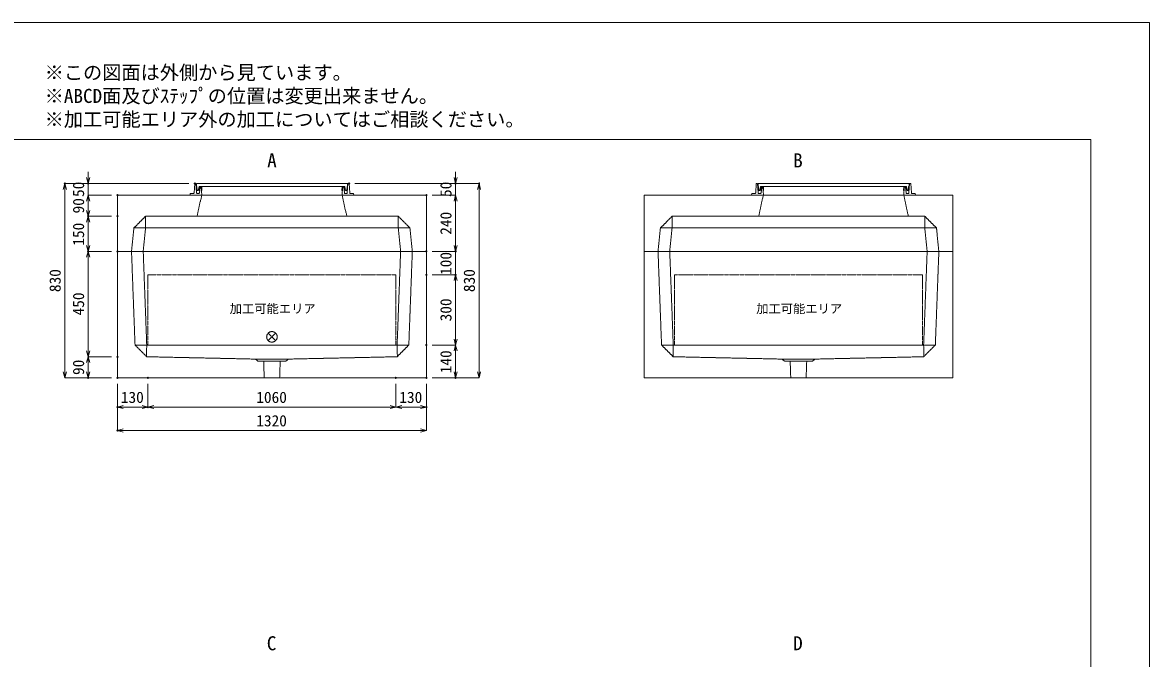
# Model space of a CAD drawing. Units: millimetres, scale not verified. Extents: x -3712 to 3712, y -2625 to 2625.
# Drawn here: x -1103 to 3712, y -91 to 2625 of the extents above; entities that cross this region are included whole.
import ezdxf
from ezdxf.enums import TextEntityAlignment as Align

# ---------------------------------------------------------------- set-up
doc = ezdxf.new("R2010")
doc.units = ezdxf.units.MM
doc.header["$LTSCALE"] = 10
doc.header["$PDMODE"] = 32
doc.header["$PDSIZE"] = 5
doc.linetypes.add('LONG_DASHED1', pattern=[7, 6, -1])
doc.linetypes.add('LONG_DOUBLE_CHAIN', pattern=[21.8, 18, -1, 0.6, -0.6, 0.6, -1])
for name, color, linetype, lineweight in [('0-0_D-TTL', 7, 'Continuous', 9), ('0-1_Defpoints', 7, 'Continuous', 9), ('0-3_D-TTL-TXT', 7, 'Continuous', 9), ('0-4_D-STR-TXT', 7, 'Continuous', 9), ('0-5_D-STR-DIM', 3, 'Continuous', 9), ('0-6_0', 7, 'Continuous', 9), ('0-7_D-STR', 7, 'LONG_DASHED1', 9), ('0-9_D-STR-STR5', 1, 'LONG_DOUBLE_CHAIN', 9), ('0-A_D-STR-STR4', 134, 'Continuous', 9)]:
    doc.layers.add(name, color=color, linetype=linetype, lineweight=lineweight)
doc.styles.add('ＭＳ ゴシック', font='')
doc.styles.get('ＭＳ ゴシック').set_extended_font_data('MS Gothic')

# ---------------------------------------------------------------- blocks, each defined once
blk = doc.blocks.new('A$C4DE05FD1')
at = {"layer": '0-0_D-TTL', "color": 134}
for p, q in [((2000, 38000), (57400, 38000)), ((57400, 38000), (57400, 2000))]:
    blk.add_line(p, q, dxfattribs=at)
at = {"layer": '0-1_Defpoints', "color": 134}
for p, q in [((0, 42000), (59400, 42000)), ((59400, 42000), (59400, 0))]:
    blk.add_line(p, q, dxfattribs=at)
at = {"layer": '0-3_D-TTL-TXT', "style": 'ＭＳ ゴシック'}
for s, p in [('※この図面は外側から見ています。', (21630.46, 39907.83)), ('※ABCD面及びｽﾃｯﾌﾟの位置は変更出来ません。', (21630.46, 39107.83)), ('※加工可能エリア外の加工についてはご相談ください。', (21630.46, 38307.83))]:
    blk.add_text(s, height=481.1, dxfattribs=at).set_placement(p, align=Align.BOTTOM_LEFT)
blk = doc.blocks.new('_Open30')
at = {"layer": '0-6_0'}
blk.add_line((0, 0), (-10, 0), dxfattribs=at)
blk.add_lwpolyline([(-10, 2.679), (0, 0), (-10, -2.679)], dxfattribs=at)
blk = doc.blocks.new('A$C31CA379A')
at = {"layer": '0-4_D-STR-TXT', "style": 'ＭＳ ゴシック'}
for s, p in [('A', (-162.94, -1095.26)), ('B', (17819.31, -1095.26)), ('C', (-175.69, -17595.27)), ('D', (17819.31, -17595.27))]:
    blk.add_text(s, height=481.1, dxfattribs=at).set_placement(p, align=Align.BOTTOM_LEFT)
blk = doc.blocks.new('A$C6FFA394C')
at = {"layer": '0-7_D-STR', "linetype": 'Continuous'}
for p, q in [((-6600, 2400), (6600, 2400)), ((-6600, 0), (-6600, 2400)), ((6600, 2400), (6600, 0)), ((-6600, 0), (6600, 0))]:
    blk.add_line(p, q, dxfattribs=at)
at = {"layer": '0-7_D-STR'}
for p, q in [((-3000, 2400), (-3200, 1500)), ((3000, 2400), (3200, 1500)), ((-5900, 1000), (-5400, 1500)), ((-5400, 1500), (5400, 1500)), ((-5400, 1000), (-5400, 1500)), ((5900, 1000), (5400, 1500)), ((5400, 1000), (5400, 1500)), ((-5900, 1000), (-6000, 0)), ((-5900, 1000), (5900, 1000)), ((-5400, 1000), (-5500, 0)), ((5400, 1000), (5500, 0)), ((5900, 1000), (6000, 0))]:
    blk.add_line(p, q, dxfattribs=at)
blk = doc.blocks.new('A$C7CF44FCC')
at = {"layer": '0-7_D-STR', "linetype": 'Continuous'}
for p, q in [((6600, 2400), (-6600, 2400)), ((-6600, 2400), (-6600, 0)), ((6600, 0), (6600, 2400)), ((6600, 0), (-6600, 0))]:
    blk.add_line(p, q, dxfattribs=at)
at = {"layer": '0-7_D-STR'}
for p, q in [((-1500, 2400), (-1700, 1500)), ((4500, 2400), (4700, 1500)), ((-5900, 1000), (-5400, 1500)), ((5400, 1500), (-5400, 1500)), ((-5400, 1000), (-5400, 1500)), ((5900, 1000), (5400, 1500)), ((5400, 1000), (5400, 1500)), ((-5900, 1000), (-6000, 0)), ((-5900, 1000), (5900, 1000)), ((-5400, 1000), (-5500, 0)), ((5400, 1000), (5500, 0)), ((5900, 1000), (6000, 0))]:
    blk.add_line(p, q, dxfattribs=at)
blk = doc.blocks.new('A$C11247C4C')
at = {"layer": '0-7_D-STR', "linetype": 'Continuous'}
for p, q in [((-6600, 0), (6600, 0)), ((-6600, -5400), (-6600, 0)), ((6600, -5400), (6600, 0)), ((-6600, -5400), (6600, -5400))]:
    blk.add_line(p, q, dxfattribs=at)
at = {"layer": '0-7_D-STR'}
for p, q in [((-6000, 0), (-5850, -4000)), ((-5500, 0), (-5350, -4000)), ((5500, 0), (5350, -4000)), ((6000, 0), (5850, -4000)), ((-5350, -4500), (-5850, -4000)), ((5850, -4000), (-5850, -4000)), ((-5360.7, -4499.8), (-5350, -4000)), ((5350, -4500), (5850, -4000)), ((5360.7, -4499.8), (5350, -4000)), ((-5350, -4500), (-700, -4600)), ((-600, -4690), (-700, -4600)), ((700, -4600), (-700, -4600)), ((600, -4690), (-600, -4690)), ((-329.8, -5400), (-352.5, -4690)), ((329.8, -5400), (352.5, -4690)), ((600, -4690), (700, -4600)), ((5350, -4500), (700, -4600))]:
    blk.add_line(p, q, dxfattribs=at)
at = {"layer": '0-9_D-STR-STR5'}
for p, q in [((-5300, -1000), (-5300, -4000)), ((5300, -1000), (-5300, -1000)), ((5300, -1000), (5300, -4000)), ((5300, -4000), (-5300, -4000))]:
    blk.add_line(p, q, dxfattribs=at)
blk = doc.blocks.new('A$C284D0AE2')
at = {"layer": '0-A_D-STR-STR4'}
for p, q in [((-3300, 500), (-3327.8, 98.6)), ((-3250, 500), (-3300, 500)), ((-3221.3, 98.6), (-3250, 500)), ((-3225, 500), (-3225, 370)), ((-3490, 80), (-3500, 0)), ((-3500, 0), (3500, 0)), ((-3347.8, 80), (-3490, 80)), ((-3225, 370), (-3219.2, 370)), ((-3209.2, 360.9), (-3195, 200)), ((-3117.8, 80), (-3201.4, 80)), ((-3195, 200), (-3145, 200)), ((-3145, 200), (-3115, 370)), ((-3115, 370), (3115, 370)), ((-3090, 370), (-3106.2, 200.7)), ((-3106.2, 200.7), (-3086.1, 200.7)), ((-3070, 340), (-3098, 97.7)), ((-3000, 370), (-3090, 370)), ((-3020, 340), (-3070, 340)), ((-3000, 0), (-3020, 340)), ((-3011.8, 200.7), (-2991.8, 200.7)), ((-2991.8, 200.7), (-3000, 370)), ((3000, 370), (3090, 370)), ((3106.2, 200.7), (3086.1, 200.7)), ((3090, 370), (3106.2, 200.7)), ((3117.8, 80), (3201.4, 80)), ((3347.8, 80), (3490, 80)), ((3490, 80), (3500, 0))]:
    blk.add_line(p, q, dxfattribs=at)
for points in [[(-3225, 500), (3225, 500), (3225, 370), (3219.2, 370)], [(3221.3, 98.6), (3250, 500), (3300, 500), (3327.8, 98.6)], [(3011.8, 200.7), (2991.8, 200.7), (3000, 370)], [(3000, 0), (3020, 340), (3070, 340), (3098, 97.7)], [(3209.2, 360.9), (3195, 200), (3145, 200), (3115, 370)]]:
    blk.add_lwpolyline(points, dxfattribs=at)
for centre, radius, start, end in [((-3347.8, 100), 20, 270, 356.0372), ((-3201.4, 100), 20, 184.08562, 270), ((-3219.2, 360), 10, 5.04245, 90), ((-3117.8, 100), 20, 270, 353.41806), ((3117.8, 100), 20, 186.58194, 270), ((3201.4, 100), 20, 270, 355.91438), ((3219.2, 360), 10, 90, 174.95755), ((3347.8, 100), 20, 183.9628, 270)]:
    blk.add_arc(centre, radius, start, end, dxfattribs=at)
blk = doc.blocks.new('A$C1C640AAB')
at = {"layer": '0-9_D-STR-STR5'}
for p, q in [((-159.1, -159.1), (159.1, 159.1)), ((-159.1, 159.1), (159.1, -159.1))]:
    blk.add_line(p, q, dxfattribs=at)
blk.add_circle((0, 0), 225, dxfattribs=at)
blk = doc.blocks.new('A$C2bf2a69c')
at = {"layer": '0-7_D-STR'}
blk.add_blockref('A$C11247C4C', (0, 0), dxfattribs=at)
at = {"layer": '0-9_D-STR-STR5'}
blk.add_blockref('A$C1C640AAB', (0, -3650), dxfattribs=at)

msp = doc.modelspace()

# ---------------------------------------------------------------- linework, layer by layer
at = {"layer": '0-1_Defpoints'}
for p in [(-922.5, 1937.5), (-822.5, 1937.5), (-367.5, 1937.5), (292.5, 1937.5), (747.5, 1937.5), (847.5, 1937.5), (-697.5, 1887.5), (622.5, 1887.5), (-822.5, 1797.5), (-697.5, 1797.5), (-822.5, 1647.5), (-697.5, 1647.5), (622.5, 1647.5), (747.5, 1647.5), (622.5, 1547.5), (747.5, 1547.5), (622.5, 1247.5), (-697.5, 1197.5), (-822.5, 1107.5), (-697.5, 1107.5), (-697.5, 1107.5), (-567.5, 1107.5), (492.5, 1107.5), (622.5, 1107.5), (622.5, 1107.5), (747.5, 1107.5), (-697.5, 982.5), (-567.5, 982.5), (622.5, 982.5), (-697.5, 882.5)]:
    msp.add_point(p, dxfattribs=at)
at = {"layer": '0-5_D-STR-DIM'}
for p, q in [((-822.5, 1962.5), (-822.5, 1987.5)), ((747.5, 1962.5), (747.5, 1987.5)), ((-392.5, 1937.5), (-922.5, 1937.5)), ((-392.5, 1937.5), (-822.5, 1937.5)), ((-822.5, 1887.5), (-822.5, 1937.5)), ((317.5, 1937.5), (747.5, 1937.5)), ((317.5, 1937.5), (847.5, 1937.5)), ((747.5, 1887.5), (747.5, 1937.5)), ((-922.5, 1132.5), (-922.5, 1912.5)), ((-722.5, 1887.5), (-822.5, 1887.5)), ((-722.5, 1887.5), (-822.5, 1887.5)), ((647.5, 1887.5), (747.5, 1887.5)), ((647.5, 1887.5), (747.5, 1887.5)), ((847.5, 1132.5), (847.5, 1912.5)), ((-822.5, 1862.5), (-822.5, 1822.5)), ((-822.5, 1862.5), (-822.5, 1837.5)), ((747.5, 1862.5), (747.5, 1672.5)), ((747.5, 1862.5), (747.5, 1837.5)), ((-722.5, 1797.5), (-822.5, 1797.5)), ((-722.5, 1797.5), (-822.5, 1797.5)), ((-822.5, 1672.5), (-822.5, 1772.5)), ((747.5, 1672.5), (747.5, 1697.5)), ((-722.5, 1647.5), (-822.5, 1647.5)), ((-722.5, 1647.5), (-822.5, 1647.5)), ((647.5, 1647.5), (747.5, 1647.5)), ((647.5, 1647.5), (747.5, 1647.5)), ((747.5, 1547.5), (747.5, 1647.5)), ((-822.5, 1222.5), (-822.5, 1622.5)), ((647.5, 1547.5), (747.5, 1547.5)), ((647.5, 1547.5), (747.5, 1547.5)), ((747.5, 1522.5), (747.5, 1497.5)), ((747.5, 1272.5), (747.5, 1522.5)), ((647.5, 1247.5), (747.5, 1247.5)), ((647.5, 1247.5), (747.5, 1247.5)), ((747.5, 1222.5), (747.5, 1132.5)), ((-722.5, 1197.5), (-822.5, 1197.5)), ((-722.5, 1197.5), (-822.5, 1197.5)), ((-822.5, 1172.5), (-822.5, 1132.5)), ((-722.5, 1107.5), (-922.5, 1107.5)), ((-722.5, 1107.5), (-822.5, 1107.5)), ((-697.5, 1082.5), (-697.5, 882.5)), ((-697.5, 1082.5), (-697.5, 982.5)), ((-567.5, 1082.5), (-567.5, 982.5)), ((-567.5, 1082.5), (-567.5, 982.5)), ((492.5, 1082.5), (492.5, 982.5)), ((492.5, 1082.5), (492.5, 982.5)), ((622.5, 1082.5), (622.5, 982.5)), ((622.5, 1082.5), (622.5, 882.5)), ((647.5, 1107.5), (747.5, 1107.5)), ((647.5, 1107.5), (847.5, 1107.5)), ((-592.5, 982.5), (-672.5, 982.5)), ((467.5, 982.5), (-542.5, 982.5)), ((517.5, 982.5), (597.5, 982.5)), ((597.5, 882.5), (-672.5, 882.5))]:
    msp.add_line(p, q, dxfattribs=at)

# ---------------------------------------------------------------- block references
at = {"layer": '0-0_D-TTL', "xscale": 0.125, "yscale": 0.125}
msp.add_blockref('A$C4DE05FD1', (-3712.5, -2625), dxfattribs=at)
at = {"layer": '0-4_D-STR-TXT', "xscale": 0.125, "yscale": 0.125}
msp.add_blockref('A$C31CA379A', (-37.5, 2125), dxfattribs=at)
at = {"layer": '0-5_D-STR-DIM', "xscale": 2.5, "yscale": 2.5}
for p, rotation in [((-922.5, 1937.5), 90), ((-822.5, 1937.5), 270), ((747.5, 1937.5), 270), ((847.5, 1937.5), 90), ((-822.5, 1887.5), 90), ((-822.5, 1887.5), 90), ((747.5, 1887.5), 90), ((747.5, 1887.5), 90), ((-822.5, 1797.5), 270), ((-822.5, 1797.5), 90), ((-822.5, 1647.5), 270), ((-822.5, 1647.5), 90), ((747.5, 1647.5), 270), ((747.5, 1647.5), 270), ((747.5, 1547.5), 90), ((747.5, 1547.5), 90), ((747.5, 1247.5), 270), ((-822.5, 1197.5), 270), ((747.5, 1247.5), 90), ((-822.5, 1197.5), 90), ((-922.5, 1107.5), 270), ((-822.5, 1107.5), 270), ((747.5, 1107.5), 270), ((847.5, 1107.5), 270), ((-697.5, 982.5), 180), ((-567.5, 982.5), 180), ((492.5, 982.5), 180), ((-697.5, 882.5), 180)]:
    msp.add_blockref('_Open30', p, dxfattribs=dict(at, rotation=rotation))
for p in [(-567.5, 982.5), (492.5, 982.5), (622.5, 982.5), (622.5, 882.5)]:
    msp.add_blockref('_Open30', p, dxfattribs=at)
at = {"layer": '0-7_D-STR', "xscale": 0.1, "yscale": 0.1}
for name, p in [('A$C6FFA394C', (-37.5, 1647.5)), ('A$C7CF44FCC', (2212.5, 1647.5)), ('A$C7CF44FCC', (2212.5, 1647.5)), ('A$C2bf2a69c', (-37.5, 1647.5)), ('A$C11247C4C', (2212.5, 1647.5))]:
    msp.add_blockref(name, p, dxfattribs=at)
at = {"layer": '0-A_D-STR-STR4', "xscale": 0.1, "yscale": 0.1}
for p in [(-37.5, 1887.5), (2362.5, 1887.5)]:
    msp.add_blockref('A$C284D0AE2', p, dxfattribs=at)

# ---------------------------------------------------------------- texts
at = {"layer": '0-5_D-STR-DIM', "style": 'ＭＳ ゴシック'}
for s, p in [('50', (-825.75, 1879.88)), ('50', (744.25, 1879.88)), ('90', (-825.75, 1809.63)), ('240', (744.25, 1718.5)), ('150', (-825.75, 1671.85)), ('100', (744.25, 1546.85)), ('830', (-925.75, 1473.63)), ('830', (844.25, 1473.63)), ('450', (-825.75, 1374)), ('300', (744.25, 1348.63)), ('140', (744.25, 1126.85)), ('90', (-825.75, 1119.63))]:
    msp.add_text(s, height=48.09, rotation=90, dxfattribs=at).set_placement(p, align=Align.BOTTOM_LEFT)
for s, p in [('130', (-683.15, 985.75)), ('1060', (-104.4, 985.75)), ('130', (506.85, 985.75)), ('1320', (-104.4, 885.75))]:
    msp.add_text(s, height=48.09, dxfattribs=at).set_placement(p, align=Align.BOTTOM_LEFT)
at = {"layer": '0-9_D-STR-STR5', "style": 'ＭＳ ゴシック'}
for p in [(-217.98, 1372.15), (2032.02, 1372.15)]:
    msp.add_text('加工可能エリア', height=38.49, dxfattribs=at).set_placement(p, align=Align.BOTTOM_LEFT)

doc.saveas('drawing.dxf')
